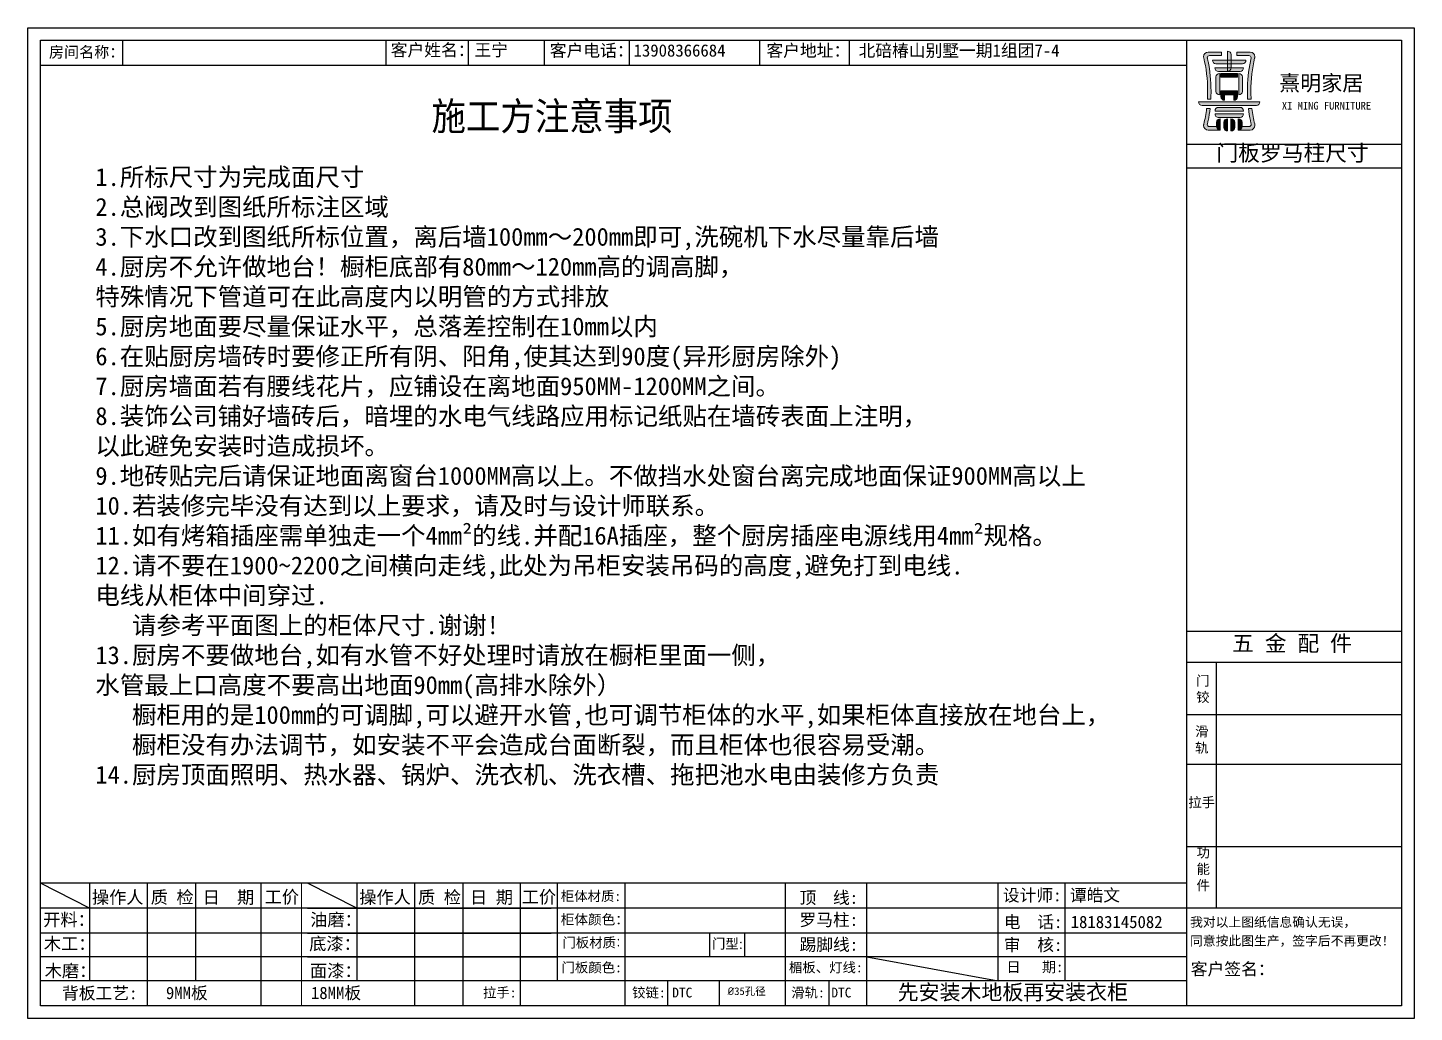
# Model space of a CAD drawing. Header units: millimetres. Extents: x -497855 to 324262, y -590254 to -173602.
# Drawn here: x -497855 to -488601, y -570363 to -563789 of the extents above; entities that cross this region are included whole.
import ezdxf

# ---------------------------------------------------------------- set-up
doc = ezdxf.new("R2010")
doc.units = ezdxf.units.MM
doc.linetypes.add('DASH', pattern=[0.35, 0.25, -0.1])
for name, color, linetype in [('_U+56FE_U+5C42 1', 7, 'Continuous'), ('C', 145, 'Continuous'), ('墙体线', 4, 'Continuous')]:
    doc.layers.add(name, color=color, linetype=linetype)
doc.styles.get("Standard").update_dxf_attribs({"font": 'txt', "bigfont": 'gbcbig.shx'})
doc.styles.add('宋体', font='', dxfattribs={"width": 0.9})
doc.styles.add('楷体', font='')
doc.styles.add('黑体', font='simhei.ttf')
doc.styles.get('宋体').set_extended_font_data('SimSun')
doc.styles.get('楷体').set_extended_font_data('KaiTi_GB2312')

# ---------------------------------------------------------------- blocks, each defined once
blk = doc.blocks.new('block 6')
at = {"layer": '_U+56FE_U+5C42 1'}
h = blk.add_hatch(color=12, dxfattribs=at)
h.dxf.hatch_style = 2
edge = h.paths.add_edge_path()
edge.add_spline(control_points=[(-140.58, 48.54), (-140.58, 48.54), (-140.58, 48.54), (-140.58, 48.54), (-140.58, 48.54), (-140.58, 48.77), (-140.75, 48.96), (-140.96, 48.96), (-140.96, 48.96), (-143.4, 48.96), (-143.4, 48.96), (-143.6, 48.96), (-143.77, 48.77), (-143.77, 48.54), (-143.77, 48.54), (-143.77, 48.54), (-143.77, 48.54), (-143.77, 48.54), (-140.58, 48.54), (-140.58, 48.54), (-140.58, 48.54)], knot_values=[0, 0, 0, 0, 0.0001, 0.0002, 1, 1, 1, 2, 2, 2, 3, 3, 3, 4, 4, 4, 5, 5, 5, 6, 6, 6, 6], degree=3, periodic=0)
h = blk.add_hatch(color=12, dxfattribs=at)
h.dxf.hatch_style = 2
edge = h.paths.add_edge_path()
edge.add_spline(control_points=[(-140.58, 48.25), (-140.58, 48.25), (-140.58, 48.25), (-140.58, 48.25), (-140.58, 48.25), (-140.58, 48.01), (-140.75, 47.83), (-140.96, 47.83), (-140.96, 47.83), (-143.4, 47.83), (-143.4, 47.83), (-143.6, 47.83), (-143.77, 48.01), (-143.77, 48.25), (-143.77, 48.25), (-143.77, 48.25), (-143.77, 48.25), (-143.77, 48.25), (-140.58, 48.25), (-140.58, 48.25), (-140.58, 48.25)], knot_values=[0, 0, 0, 0, 0.0001, 0.0002, 1, 1, 1, 2, 2, 2, 3, 3, 3, 4, 4, 4, 5, 5, 5, 6, 6, 6, 6], degree=3, periodic=0)
at = {"layer": '_U+56FE_U+5C42 1', "lineweight": 0}
for points in [[(-140.58, 48.54), (-140.58, 48.54), (-140.58, 48.54), (-140.58, 48.54), (-140.58, 48.77), (-140.75, 48.96), (-140.96, 48.96), (-140.96, 48.96), (-143.4, 48.96), (-143.4, 48.96), (-143.6, 48.96), (-143.77, 48.77), (-143.77, 48.54), (-143.77, 48.54), (-143.77, 48.54), (-143.77, 48.54), (-143.77, 48.54), (-140.58, 48.54), (-140.58, 48.54)], [(-140.58, 48.25), (-140.58, 48.25), (-140.58, 48.25), (-140.58, 48.25), (-140.58, 48.01), (-140.75, 47.83), (-140.96, 47.83), (-140.96, 47.83), (-143.4, 47.83), (-143.4, 47.83), (-143.6, 47.83), (-143.77, 48.01), (-143.77, 48.25), (-143.77, 48.25), (-143.77, 48.25), (-143.77, 48.25), (-143.77, 48.25), (-140.58, 48.25), (-140.58, 48.25)]]:
    blk.add_open_spline(points, degree=3, knots=[0, 0, 0, 0, 1, 1, 1, 2, 2, 2, 3, 3, 3, 4, 4, 4, 5, 5, 5, 6, 6, 6, 6], dxfattribs=at)
blk = doc.blocks.new('block 7')
at = {"layer": '_U+56FE_U+5C42 1'}
h = blk.add_hatch(color=12, dxfattribs=at)
h.dxf.hatch_style = 2
edge = h.paths.add_edge_path()
edge.add_spline(control_points=[(-143.19, 46.42), (-143.19, 46.42), (-143.19, 46.42), (-143.19, 46.42), (-143.19, 46.42), (-143.42, 46.42), (-143.61, 46.59), (-143.61, 46.8), (-143.61, 46.8), (-143.61, 47.3), (-143.61, 47.3), (-143.61, 47.51), (-143.42, 47.68), (-143.19, 47.68), (-143.19, 47.68), (-143.19, 47.68), (-143.19, 47.68), (-143.19, 47.68), (-143.19, 46.42), (-143.19, 46.42), (-143.19, 46.42)], knot_values=[0, 0, 0, 0, 0.0001, 0.0002, 1, 1, 1, 2, 2, 2, 3, 3, 3, 4, 4, 4, 5, 5, 5, 6, 6, 6, 6], degree=3, periodic=0)
h = blk.add_hatch(color=12, dxfattribs=at)
h.dxf.hatch_style = 2
edge = h.paths.add_edge_path()
edge.add_spline(control_points=[(-142.37, 46.31), (-142.37, 46.31), (-142.37, 46.31), (-142.37, 46.31), (-142.37, 46.31), (-142.61, 46.31), (-142.79, 46.48), (-142.79, 46.69), (-142.79, 46.69), (-142.79, 47.3), (-142.79, 47.3), (-142.79, 47.51), (-142.61, 47.68), (-142.37, 47.68), (-142.37, 47.68), (-142.37, 47.68), (-142.37, 47.68), (-142.37, 47.68), (-142.37, 46.31), (-142.37, 46.31), (-142.37, 46.31)], knot_values=[0, 0, 0, 0, 0.0001, 0.0002, 1, 1, 1, 2, 2, 2, 3, 3, 3, 4, 4, 4, 5, 5, 5, 6, 6, 6, 6], degree=3, periodic=0)
h = blk.add_hatch(color=12, dxfattribs=at)
h.dxf.hatch_style = 2
edge = h.paths.add_edge_path()
edge.add_spline(control_points=[(-141.98, 46.31), (-141.98, 46.31), (-141.98, 46.31), (-141.98, 46.31), (-141.98, 46.31), (-141.75, 46.31), (-141.56, 46.48), (-141.56, 46.69), (-141.56, 46.69), (-141.56, 47.3), (-141.56, 47.3), (-141.56, 47.51), (-141.75, 47.68), (-141.98, 47.68), (-141.98, 47.68), (-141.98, 47.68), (-141.98, 47.68), (-141.98, 47.68), (-141.98, 46.31), (-141.98, 46.31), (-141.98, 46.31)], knot_values=[0, 0, 0, 0, 0.0001, 0.0002, 1, 1, 1, 2, 2, 2, 3, 3, 3, 4, 4, 4, 5, 5, 5, 6, 6, 6, 6], degree=3, periodic=0)
h = blk.add_hatch(color=12, dxfattribs=at)
h.dxf.hatch_style = 2
edge = h.paths.add_edge_path()
edge.add_spline(control_points=[(-141.17, 46.42), (-141.17, 46.42), (-141.17, 46.42), (-141.17, 46.42), (-141.17, 46.42), (-140.93, 46.42), (-140.74, 46.59), (-140.74, 46.8), (-140.74, 46.8), (-140.74, 47.3), (-140.74, 47.3), (-140.74, 47.51), (-140.93, 47.68), (-141.17, 47.68), (-141.17, 47.68), (-141.17, 47.68), (-141.17, 47.68), (-141.17, 47.68), (-141.17, 46.42), (-141.17, 46.42), (-141.17, 46.42)], knot_values=[0, 0, 0, 0, 0.0001, 0.0002, 1, 1, 1, 2, 2, 2, 3, 3, 3, 4, 4, 4, 5, 5, 5, 6, 6, 6, 6], degree=3, periodic=0)
at = {"layer": '_U+56FE_U+5C42 1', "lineweight": 0}
for points in [[(-143.19, 46.42), (-143.19, 46.42), (-143.19, 46.42), (-143.19, 46.42), (-143.42, 46.42), (-143.61, 46.59), (-143.61, 46.8), (-143.61, 46.8), (-143.61, 47.3), (-143.61, 47.3), (-143.61, 47.51), (-143.42, 47.68), (-143.19, 47.68), (-143.19, 47.68), (-143.19, 47.68), (-143.19, 47.68), (-143.19, 47.68), (-143.19, 46.42), (-143.19, 46.42)], [(-142.37, 46.31), (-142.37, 46.31), (-142.37, 46.31), (-142.37, 46.31), (-142.61, 46.31), (-142.79, 46.48), (-142.79, 46.69), (-142.79, 46.69), (-142.79, 47.3), (-142.79, 47.3), (-142.79, 47.51), (-142.61, 47.68), (-142.37, 47.68), (-142.37, 47.68), (-142.37, 47.68), (-142.37, 47.68), (-142.37, 47.68), (-142.37, 46.31), (-142.37, 46.31)], [(-141.98, 46.31), (-141.98, 46.31), (-141.98, 46.31), (-141.98, 46.31), (-141.75, 46.31), (-141.56, 46.48), (-141.56, 46.69), (-141.56, 46.69), (-141.56, 47.3), (-141.56, 47.3), (-141.56, 47.51), (-141.75, 47.68), (-141.98, 47.68), (-141.98, 47.68), (-141.98, 47.68), (-141.98, 47.68), (-141.98, 47.68), (-141.98, 46.31), (-141.98, 46.31)], [(-141.17, 46.42), (-141.17, 46.42), (-141.17, 46.42), (-141.17, 46.42), (-140.93, 46.42), (-140.74, 46.59), (-140.74, 46.8), (-140.74, 46.8), (-140.74, 47.3), (-140.74, 47.3), (-140.74, 47.51), (-140.93, 47.68), (-141.17, 47.68), (-141.17, 47.68), (-141.17, 47.68), (-141.17, 47.68), (-141.17, 47.68), (-141.17, 46.42), (-141.17, 46.42)]]:
    blk.add_open_spline(points, degree=3, knots=[0, 0, 0, 0, 1, 1, 1, 2, 2, 2, 3, 3, 3, 4, 4, 4, 5, 5, 5, 6, 6, 6, 6], dxfattribs=at)
blk = doc.blocks.new('block 8')
at = {"layer": '_U+56FE_U+5C42 1'}
h = blk.add_hatch(color=12, dxfattribs=at)
h.dxf.hatch_style = 2
edge = h.paths.add_edge_path()
edge.add_spline(control_points=[(-143.24, 50.38), (-143.24, 50.38), (-143.24, 50.38), (-143.24, 50.38), (-143.24, 50.38), (-143.47, 50.38), (-143.66, 50.54), (-143.66, 50.75), (-143.66, 50.75), (-143.66, 52.38), (-143.66, 52.38), (-143.66, 52.59), (-143.47, 52.75), (-143.24, 52.75), (-143.24, 52.75), (-143.24, 52.75), (-143.24, 52.75), (-143.24, 52.75), (-143.24, 50.38), (-143.24, 50.38), (-143.24, 50.38)], knot_values=[0, 0, 0, 0, 0.0001, 0.0002, 1, 1, 1, 2, 2, 2, 3, 3, 3, 4, 4, 4, 5, 5, 5, 6, 6, 6, 6], degree=3, periodic=0)
h = blk.add_hatch(color=12, dxfattribs=at)
h.dxf.hatch_style = 2
edge = h.paths.add_edge_path()
edge.add_spline(control_points=[(-141.12, 52.75), (-141.12, 52.75), (-141.12, 52.75), (-141.12, 52.75), (-141.12, 52.75), (-140.89, 52.75), (-140.7, 52.59), (-140.7, 52.38), (-140.7, 52.38), (-140.7, 50.75), (-140.7, 50.75), (-140.7, 50.54), (-140.89, 50.38), (-141.12, 50.38), (-141.12, 50.38), (-141.12, 50.38), (-141.12, 50.38), (-141.12, 50.38), (-141.12, 52.75), (-141.12, 52.75), (-141.12, 52.75)], knot_values=[0, 0, 0, 0, 0.0001, 0.0002, 1, 1, 1, 2, 2, 2, 3, 3, 3, 4, 4, 4, 5, 5, 5, 6, 6, 6, 6], degree=3, periodic=0)
at = {"layer": '_U+56FE_U+5C42 1', "lineweight": 0}
for points in [[(-143.24, 50.38), (-143.24, 50.38), (-143.24, 50.38), (-143.24, 50.38), (-143.47, 50.38), (-143.66, 50.54), (-143.66, 50.75), (-143.66, 50.75), (-143.66, 52.38), (-143.66, 52.38), (-143.66, 52.59), (-143.47, 52.75), (-143.24, 52.75), (-143.24, 52.75), (-143.24, 52.75), (-143.24, 52.75), (-143.24, 52.75), (-143.24, 50.38), (-143.24, 50.38)], [(-141.12, 52.75), (-141.12, 52.75), (-141.12, 52.75), (-141.12, 52.75), (-140.89, 52.75), (-140.7, 52.59), (-140.7, 52.38), (-140.7, 52.38), (-140.7, 50.75), (-140.7, 50.75), (-140.7, 50.54), (-140.89, 50.38), (-141.12, 50.38), (-141.12, 50.38), (-141.12, 50.38), (-141.12, 50.38), (-141.12, 50.38), (-141.12, 52.75), (-141.12, 52.75)]]:
    blk.add_open_spline(points, degree=3, knots=[0, 0, 0, 0, 1, 1, 1, 2, 2, 2, 3, 3, 3, 4, 4, 4, 5, 5, 5, 6, 6, 6, 6], dxfattribs=at)
blk = doc.blocks.new('block 9')
at = {"layer": '_U+56FE_U+5C42 1'}
h = blk.add_hatch(color=12, dxfattribs=at)
h.dxf.hatch_style = 2
h.paths.add_polyline_path([(-141.25, 52.75), (-143.11, 52.75), (-143.11, 52.33), (-141.25, 52.33)])
h = blk.add_hatch(color=12, dxfattribs=at)
h.dxf.hatch_style = 2
h.paths.add_polyline_path([(-141.25, 50.8), (-143.11, 50.8), (-143.11, 50.38), (-141.25, 50.38)])
h = blk.add_hatch(color=12, dxfattribs=at)
h.dxf.hatch_style = 2
edge = h.paths.add_edge_path()
edge.add_spline(control_points=[(-142.69, 49.75), (-142.69, 49.75), (-142.69, 49.75), (-142.69, 49.75), (-142.69, 49.75), (-142.92, 49.75), (-143.11, 49.92), (-143.11, 50.13), (-143.11, 50.13), (-143.11, 50.4), (-143.11, 50.4), (-143.11, 50.61), (-142.92, 50.77), (-142.69, 50.77), (-142.69, 50.77), (-142.69, 50.77), (-142.69, 50.77), (-142.69, 50.77), (-142.69, 49.75), (-142.69, 49.75), (-142.69, 49.75)], knot_values=[0, 0, 0, 0, 0.0001, 0.0002, 1, 1, 1, 2, 2, 2, 3, 3, 3, 4, 4, 4, 5, 5, 5, 6, 6, 6, 6], degree=3, periodic=0)
h = blk.add_hatch(color=12, dxfattribs=at)
h.dxf.hatch_style = 2
edge = h.paths.add_edge_path()
edge.add_spline(control_points=[(-141.67, 49.75), (-141.67, 49.75), (-141.67, 49.75), (-141.67, 49.75), (-141.67, 49.75), (-141.43, 49.75), (-141.25, 49.92), (-141.25, 50.13), (-141.25, 50.13), (-141.25, 50.4), (-141.25, 50.4), (-141.25, 50.61), (-141.43, 50.77), (-141.67, 50.77), (-141.67, 50.77), (-141.67, 50.77), (-141.67, 50.77), (-141.67, 50.77), (-141.67, 49.75), (-141.67, 49.75), (-141.67, 49.75)], knot_values=[0, 0, 0, 0, 0.0001, 0.0002, 1, 1, 1, 2, 2, 2, 3, 3, 3, 4, 4, 4, 5, 5, 5, 6, 6, 6, 6], degree=3, periodic=0)
at = {"layer": '_U+56FE_U+5C42 1', "lineweight": 0}
for points in [[(-141.25, 52.75), (-143.11, 52.75), (-143.11, 52.33), (-141.25, 52.33), (-141.25, 52.75)], [(-141.25, 50.8), (-143.11, 50.8), (-143.11, 50.38), (-141.25, 50.38), (-141.25, 50.8)]]:
    blk.add_lwpolyline(points, dxfattribs=at)
for points in [[(-142.69, 49.75), (-142.69, 49.75), (-142.69, 49.75), (-142.69, 49.75), (-142.92, 49.75), (-143.11, 49.92), (-143.11, 50.13), (-143.11, 50.13), (-143.11, 50.4), (-143.11, 50.4), (-143.11, 50.61), (-142.92, 50.77), (-142.69, 50.77), (-142.69, 50.77), (-142.69, 50.77), (-142.69, 50.77), (-142.69, 50.77), (-142.69, 49.75), (-142.69, 49.75)], [(-141.67, 49.75), (-141.67, 49.75), (-141.67, 49.75), (-141.67, 49.75), (-141.43, 49.75), (-141.25, 49.92), (-141.25, 50.13), (-141.25, 50.13), (-141.25, 50.4), (-141.25, 50.4), (-141.25, 50.61), (-141.43, 50.77), (-141.67, 50.77), (-141.67, 50.77), (-141.67, 50.77), (-141.67, 50.77), (-141.67, 50.77), (-141.67, 49.75), (-141.67, 49.75)]]:
    blk.add_open_spline(points, degree=3, knots=[0, 0, 0, 0, 1, 1, 1, 2, 2, 2, 3, 3, 3, 4, 4, 4, 5, 5, 5, 6, 6, 6, 6], dxfattribs=at)

msp = doc.modelspace()

# ---------------------------------------------------------------- hatches: boundary and pattern name
at = {"layer": '_U+56FE_U+5C42 1'}
h = msp.add_hatch(color=12, dxfattribs=at)
h.dxf.hatch_style = 2
edge = h.paths.add_edge_path()
edge.add_spline(control_points=[(-490006.83, -563989.39), (-490006.83, -563989.39), (-490006.74, -563989.8), (-490006.62, -563990.22), (-490006.49, -563990.62), (-489989.68, -564057.03), (-489980.81, -564132.94), (-489980.81, -564212.06), (-489980.81, -564230.04), (-489981.32, -564247.84), (-489982.18, -564265.41), (-489982.18, -564265.41), (-489959.27, -564265.41), (-489959.27, -564265.41), (-489958.39, -564247.8), (-489957.9, -564230.04), (-489957.9, -564212.06), (-489957.9, -564142.56), (-489964.69, -564075.41), (-489977.52, -564014.58), (-489979.04, -564007.39), (-489980.63, -564000.23), (-489982.28, -563993.18), (-489982.28, -563993.18), (-489982.22, -563993.18), (-489982.22, -563993.18), (-489982.47, -563992.08), (-489982.65, -563990.94), (-489982.65, -563989.71), (-489982.65, -563981.49), (-489975.97, -563974.81), (-489967.73, -563974.81), (-489967.73, -563974.81), (-489887.29, -563974.81), (-489887.29, -563974.81), (-489887.29, -563974.81), (-489887.29, -563951.87), (-489887.29, -563951.87), (-489887.29, -563951.87), (-489976.04, -563951.87), (-489976.04, -563951.87), (-489993.39, -563951.87), (-490007.45, -563965.95), (-490007.45, -563983.32), (-490007.45, -563985.4), (-490007.21, -563987.4), (-490006.83, -563989.39)], knot_values=[0, 0, 0, 0, 0.0001, 1, 1, 1, 2, 2, 2, 3, 3, 3, 4, 4, 4, 5, 5, 5, 6, 6, 6, 7, 7, 7, 8, 8, 8, 9, 9, 9, 10, 10, 10, 11, 11, 11, 12, 12, 12, 13, 13, 13, 14, 14, 14, 15, 15, 15, 15], degree=3, periodic=0)
h = msp.add_hatch(color=12, dxfattribs=at)
h.dxf.hatch_style = 2
edge = h.paths.add_edge_path()
edge.add_spline(control_points=[(-489947.89, -564005.04), (-489947.89, -564005.04), (-489947.89, -564005.04), (-489724.78, -564005.04), (-489724.78, -564005.04), (-489724.78, -564005.04), (-489724.78, -564005.04), (-489724.78, -564005.04), (-489724.78, -564018.9), (-489734.88, -564030.1), (-489747.33, -564030.1), (-489747.33, -564030.1), (-489925.31, -564030.1), (-489925.31, -564030.1), (-489937.78, -564030.1), (-489947.89, -564018.9), (-489947.89, -564005.04), (-489947.89, -564005.04), (-489947.89, -564005.04), (-489947.89, -564005.04)], knot_values=[0, 0, 0, 0, 0.0001, 1, 1, 1, 2, 2, 2, 3, 3, 3, 4, 4, 4, 5, 5, 5, 6, 6, 6, 6], degree=3, periodic=0)
h = msp.add_hatch(color=12, dxfattribs=at)
h.dxf.hatch_style = 2
edge = h.paths.add_edge_path()
edge.add_spline(control_points=[(-489848.87, -564079.49), (-489848.87, -564079.49), (-489848.87, -564079.49), (-489848.87, -563945.1), (-489848.87, -563945.1), (-489848.87, -563945.1), (-489848.87, -563945.1), (-489848.87, -563945.1), (-489835.01, -563945.1), (-489823.79, -563955.2), (-489823.79, -563967.65), (-489823.79, -563967.65), (-489823.79, -564056.92), (-489823.79, -564056.92), (-489823.79, -564069.37), (-489835.01, -564079.49), (-489848.87, -564079.49), (-489848.87, -564079.49), (-489848.87, -564079.49), (-489848.87, -564079.49)], knot_values=[0, 0, 0, 0, 0.0001, 1, 1, 1, 2, 2, 2, 3, 3, 3, 4, 4, 4, 5, 5, 5, 6, 6, 6, 6], degree=3, periodic=0)
h = msp.add_hatch(color=12, dxfattribs=at)
h.dxf.hatch_style = 2
edge = h.paths.add_edge_path()
edge.add_spline(control_points=[(-489705.48, -563974.86), (-489705.48, -563974.86), (-489705.3, -563974.86), (-489705.14, -563974.81), (-489704.94, -563974.81), (-489696.7, -563974.81), (-489690.01, -563981.49), (-489690.01, -563989.71), (-489690.01, -563990.8), (-489690.08, -563991.79), (-489690.32, -563992.8), (-489690.32, -563992.8), (-489690.26, -563992.8), (-489690.26, -563992.8), (-489692, -564000.02), (-489693.59, -564007.24), (-489695.14, -564014.58), (-489707.96, -564075.41), (-489714.77, -564142.56), (-489714.77, -564212.06), (-489714.77, -564230.04), (-489714.28, -564247.8), (-489713.4, -564265.41), (-489713.4, -564265.41), (-489690.48, -564265.41), (-489690.48, -564265.41), (-489691.39, -564247.84), (-489691.84, -564230.04), (-489691.84, -564212.06), (-489691.84, -564133.67), (-489683.16, -564058.37), (-489666.65, -563992.35), (-489666.36, -563991.2), (-489666.03, -563990.11), (-489665.72, -563988.97), (-489665.38, -563987.11), (-489665.15, -563985.23), (-489665.15, -563983.32), (-489665.15, -563965.95), (-489679.22, -563951.87), (-489696.57, -563951.87), (-489696.57, -563951.87), (-489785.37, -563951.87), (-489785.37, -563951.87), (-489785.37, -563951.87), (-489785.37, -563974.81), (-489785.37, -563974.81), (-489785.37, -563974.81), (-489705.48, -563974.81), (-489705.48, -563974.81), (-489705.48, -563974.81), (-489705.48, -563974.86), (-489705.48, -563974.86)], knot_values=[0, 0, 0, 0, 0.0001, 1, 1, 1, 2, 2, 2, 3, 3, 3, 4, 4, 4, 5, 5, 5, 6, 6, 6, 7, 7, 7, 8, 8, 8, 9, 9, 9, 10, 10, 10, 11, 11, 11, 12, 12, 12, 13, 13, 13, 14, 14, 14, 15, 15, 15, 16, 16, 16, 17, 17, 17, 17], degree=3, periodic=0)
h = msp.add_hatch(color=12, dxfattribs=at)
h.dxf.hatch_style = 2
edge = h.paths.add_edge_path()
edge.add_spline(control_points=[(-489931.51, -564056.83), (-489931.51, -564056.83), (-489931.51, -564056.83), (-489741.15, -564056.83), (-489741.15, -564056.83), (-489741.15, -564056.83), (-489741.15, -564056.83), (-489741.15, -564056.83), (-489741.15, -564070.67), (-489751.27, -564081.91), (-489763.69, -564081.91), (-489763.69, -564081.91), (-489908.98, -564081.91), (-489908.98, -564081.91), (-489921.43, -564081.91), (-489931.51, -564070.67), (-489931.51, -564056.83), (-489931.51, -564056.83), (-489931.51, -564056.83), (-489931.51, -564056.83)], knot_values=[0, 0, 0, 0, 0.0001, 1, 1, 1, 2, 2, 2, 3, 3, 3, 4, 4, 4, 5, 5, 5, 6, 6, 6, 6], degree=3, periodic=0)
h = msp.add_hatch(color=12, dxfattribs=at)
h.dxf.hatch_style = 2
edge = h.paths.add_edge_path()
edge.add_spline(control_points=[(-490040.48, -564283.98), (-490040.48, -564283.98), (-490040.48, -564283.98), (-489632.18, -564283.98), (-489632.18, -564283.98), (-489632.18, -564283.98), (-489632.18, -564283.98), (-489632.18, -564283.98), (-489632.18, -564297.81), (-489642.25, -564309.1), (-489654.7, -564309.1), (-489654.7, -564309.1), (-490017.95, -564309.1), (-490017.95, -564309.1), (-490030.4, -564309.1), (-490040.48, -564297.81), (-490040.48, -564283.98), (-490040.48, -564283.98), (-490040.48, -564283.98), (-490040.48, -564283.98)], knot_values=[0, 0, 0, 0, 0.0001, 1, 1, 1, 2, 2, 2, 3, 3, 3, 4, 4, 4, 5, 5, 5, 6, 6, 6, 6], degree=3, periodic=0)
h = msp.add_hatch(color=12, dxfattribs=at)
h.dxf.hatch_style = 2
edge = h.paths.add_edge_path()
edge.add_spline(control_points=[(-489969.08, -564449.28), (-489969.08, -564449.28), (-489976.69, -564448.61), (-489982.65, -564442.28), (-489982.65, -564434.48), (-489982.65, -564433.57), (-489982.55, -564432.73), (-489982.4, -564431.88), (-489982.4, -564431.88), (-489982.53, -564431.88), (-489982.53, -564431.88), (-489980.79, -564424.5), (-489979.09, -564417.06), (-489977.54, -564409.52), (-489971.99, -564383.28), (-489967.51, -564355.98), (-489964.35, -564327.66), (-489964.35, -564327.66), (-489987.35, -564327.66), (-489987.35, -564327.66), (-489991.65, -564364.58), (-489998.02, -564399.95), (-490006.36, -564432.98), (-490006.51, -564433.65), (-490006.69, -564434.3), (-490006.85, -564434.98), (-490007.21, -564436.88), (-490007.45, -564438.8), (-490007.45, -564440.8), (-490007.45, -564458.15), (-489993.39, -564472.19), (-489976.04, -564472.19), (-489976.04, -564472.19), (-489896.6, -564472.19), (-489896.6, -564472.19), (-489896.6, -564472.19), (-489896.6, -564449.28), (-489896.6, -564449.28), (-489896.6, -564449.28), (-489969.08, -564449.28), (-489969.08, -564449.28)], knot_values=[0, 0, 0, 0, 0.0001, 1, 1, 1, 2, 2, 2, 3, 3, 3, 4, 4, 4, 5, 5, 5, 6, 6, 6, 7, 7, 7, 8, 8, 8, 9, 9, 9, 10, 10, 10, 11, 11, 11, 12, 12, 12, 13, 13, 13, 13], degree=3, periodic=0)
h = msp.add_hatch(color=12, dxfattribs=at)
h.dxf.hatch_style = 2
edge = h.paths.add_edge_path()
edge.add_spline(control_points=[(-489665.69, -564435.45), (-489665.69, -564435.45), (-489666.03, -564434.23), (-489666.3, -564433), (-489666.63, -564431.75), (-489674.8, -564399.11), (-489681.09, -564364.18), (-489685.31, -564327.66), (-489685.31, -564327.66), (-489708.34, -564327.66), (-489708.34, -564327.66), (-489705.14, -564355.94), (-489700.64, -564383.28), (-489695.14, -564409.52), (-489693.59, -564416.84), (-489692, -564424.05), (-489690.3, -564431.19), (-489690.3, -564431.19), (-489690.39, -564431.19), (-489690.39, -564431.19), (-489690.14, -564432.27), (-489689.98, -564433.36), (-489689.98, -564434.48), (-489689.98, -564442.28), (-489695.94, -564448.61), (-489703.57, -564449.28), (-489703.57, -564449.28), (-489776.07, -564449.28), (-489776.07, -564449.28), (-489776.07, -564449.28), (-489776.07, -564472.19), (-489776.07, -564472.19), (-489776.07, -564472.19), (-489696.57, -564472.19), (-489696.57, -564472.19), (-489679.22, -564472.19), (-489665.15, -564458.15), (-489665.15, -564440.8), (-489665.15, -564438.96), (-489665.38, -564437.17), (-489665.69, -564435.45)], knot_values=[0, 0, 0, 0, 0.0001, 1, 1, 1, 2, 2, 2, 3, 3, 3, 4, 4, 4, 5, 5, 5, 6, 6, 6, 7, 7, 7, 8, 8, 8, 9, 9, 9, 10, 10, 10, 11, 11, 11, 12, 12, 12, 13, 13, 13, 13], degree=3, periodic=0)

# ---------------------------------------------------------------- linework, layer by layer
at = {"color": 7}
for p, q in [((-497855.33, -563788.94), (-488601.43, -563788.94)), ((-497220.81, -564039.64), (-497220.81, -563873.07)), ((-495462.1, -564039.64), (-495462.1, -563873.07)), ((-494913.91, -564039.64), (-494913.91, -563873.07)), ((-494406.29, -564039.64), (-494406.29, -563873.07)), ((-493838.66, -564039.64), (-493838.66, -563873.07)), ((-492968.36, -564039.64), (-492968.36, -563873.07)), ((-492370.67, -564039.64), (-492370.67, -563873.07)), ((-490122.25, -563873.07), (-490122.25, -570321.1)), ((-497771.2, -564039.64), (-490122.25, -564039.64)), ((-490122.25, -564565.57), (-488685.56, -564565.57)), ((-490122.25, -564725.2), (-488685.56, -564725.2)), ((-490122.25, -567818.95), (-488685.56, -567818.95)), ((-490122.25, -568024.63), (-488685.56, -568024.63)), ((-489922.71, -568024.63), (-489922.71, -569668.68)), ((-490122.25, -568374.93), (-488685.56, -568374.93)), ((-490122.25, -568705.46), (-488685.56, -568705.46)), ((-490119.21, -569255.16), (-488682.52, -569255.16)), ((-490122.25, -569500.98), (-497771.2, -569500.98)), ((-494321.74, -569500.98), (-494321.74, -570153.4)), ((-493867.06, -570321.1), (-493867.06, -569500.98)), ((-492798.57, -570321.1), (-492798.57, -569500.98)), ((-492255.78, -570321.1), (-492255.78, -569500.98)), ((-490932.46, -570153.4), (-490932.46, -569500.98)), ((-488685.56, -569667.56), (-497771.2, -569667.56)), ((-494362.83, -569667.56), (-495987.13, -569667.56)), ((-490122.25, -569834.13), (-497771.2, -569834.13)), ((-493305, -569834.13), (-493305, -569993.76)), ((-493072.55, -569834.13), (-493072.55, -569993.76)), ((-490122.25, -569993.76), (-497771.2, -569993.76)), ((-490122.25, -570153.4), (-497771.2, -570153.4))]:
    msp.add_line(p, q, dxfattribs=at)
at = {"lineweight": 13}
msp.add_line((-496028.21, -570321.1), (-496028.21, -569500.98), dxfattribs=at)
for p, q in [((-491379.26, -570153.4), (-491379.26, -569500.98)), ((-492255.78, -569993.76), (-491379.26, -570153.4)), ((-493584.72, -570153.4), (-493584.72, -570321.1)), ((-493240.96, -570153.4), (-493240.96, -570321.1)), ((-492509.61, -570153.4), (-492509.61, -570321.1))]:
    msp.add_line(p, q)
at = {"color": 7}
for points in [[(-488601.43, -570405.23), (-497855.33, -570405.23), (-497855.33, -563788.94), (-488601.43, -563788.94)], [(-497855.33, -563788.94), (-488601.43, -563788.94), (-488601.43, -570405.23), (-497855.33, -570405.23)], [(-497771.2, -563873.07), (-488685.56, -563873.07), (-488685.56, -570321.1), (-497771.2, -570321.1)]]:
    msp.add_lwpolyline(points, close=True, dxfattribs=at)
at = {"layer": '_U+56FE_U+5C42 1', "lineweight": 0}
for points, knots in [([(-489976.04, -563951.87), (-489993.39, -563951.87), (-490007.45, -563965.95), (-490007.45, -563983.32), (-490007.45, -563985.4), (-490007.21, -563987.4), (-490006.83, -563989.39), (-490006.74, -563989.8), (-490006.62, -563990.22), (-490006.49, -563990.62), (-489989.68, -564057.03), (-489980.81, -564132.94), (-489980.81, -564212.06), (-489980.81, -564230.04), (-489981.32, -564247.84), (-489982.18, -564265.41), (-489982.18, -564265.41), (-489959.27, -564265.41), (-489959.27, -564265.41), (-489958.39, -564247.8), (-489957.9, -564230.04), (-489957.9, -564212.06), (-489957.9, -564142.56), (-489964.69, -564075.41), (-489977.52, -564014.58), (-489979.04, -564007.39), (-489980.63, -564000.23), (-489982.28, -563993.18), (-489982.28, -563993.18), (-489982.22, -563993.18), (-489982.22, -563993.18), (-489982.47, -563992.08), (-489982.65, -563990.94), (-489982.65, -563989.71), (-489982.65, -563981.49), (-489975.97, -563974.81), (-489967.73, -563974.81), (-489967.73, -563974.81), (-489887.29, -563974.81), (-489887.29, -563974.81), (-489887.29, -563974.81), (-489887.29, -563951.87), (-489887.29, -563951.87), (-489887.29, -563951.87), (-489976.04, -563951.87), (-489976.04, -563951.87)], [0, 0, 0, 0, 1, 1, 1, 2, 2, 2, 3, 3, 3, 4, 4, 4, 5, 5, 5, 6, 6, 6, 7, 7, 7, 8, 8, 8, 9, 9, 9, 10, 10, 10, 11, 11, 11, 12, 12, 12, 13, 13, 13, 14, 14, 14, 15, 15, 15, 15]), ([(-489724.78, -564005.04), (-489724.78, -564005.04), (-489724.78, -564005.04), (-489724.78, -564005.04), (-489724.78, -564018.9), (-489734.88, -564030.1), (-489747.33, -564030.1), (-489747.33, -564030.1), (-489925.31, -564030.1), (-489925.31, -564030.1), (-489937.78, -564030.1), (-489947.89, -564018.9), (-489947.89, -564005.04), (-489947.89, -564005.04), (-489947.89, -564005.04), (-489947.89, -564005.04), (-489947.89, -564005.04), (-489724.78, -564005.04), (-489724.78, -564005.04)], [0, 0, 0, 0, 1, 1, 1, 2, 2, 2, 3, 3, 3, 4, 4, 4, 5, 5, 5, 6, 6, 6, 6]), ([(-489848.87, -563945.1), (-489848.87, -563945.1), (-489848.87, -563945.1), (-489848.87, -563945.1), (-489835.01, -563945.1), (-489823.79, -563955.2), (-489823.79, -563967.65), (-489823.79, -563967.65), (-489823.79, -564056.92), (-489823.79, -564056.92), (-489823.79, -564069.37), (-489835.01, -564079.49), (-489848.87, -564079.49), (-489848.87, -564079.49), (-489848.87, -564079.49), (-489848.87, -564079.49), (-489848.87, -564079.49), (-489848.87, -563945.1), (-489848.87, -563945.1)], [0, 0, 0, 0, 1, 1, 1, 2, 2, 2, 3, 3, 3, 4, 4, 4, 5, 5, 5, 6, 6, 6, 6]), ([(-489696.57, -563951.87), (-489696.57, -563951.87), (-489696.57, -563951.87), (-489785.37, -563951.87), (-489785.37, -563951.87), (-489785.37, -563951.87), (-489785.37, -563974.81), (-489785.37, -563974.81), (-489785.37, -563974.81), (-489705.48, -563974.81), (-489705.48, -563974.81), (-489705.48, -563974.81), (-489705.48, -563974.86), (-489705.48, -563974.86), (-489705.3, -563974.86), (-489705.14, -563974.81), (-489704.94, -563974.81), (-489696.7, -563974.81), (-489690.01, -563981.49), (-489690.01, -563989.71), (-489690.01, -563990.8), (-489690.08, -563991.79), (-489690.32, -563992.8), (-489690.32, -563992.8), (-489690.26, -563992.8), (-489690.26, -563992.8), (-489692, -564000.02), (-489693.59, -564007.24), (-489695.14, -564014.58), (-489707.96, -564075.41), (-489714.77, -564142.56), (-489714.77, -564212.06), (-489714.77, -564230.04), (-489714.28, -564247.8), (-489713.4, -564265.41), (-489713.4, -564265.41), (-489690.48, -564265.41), (-489690.48, -564265.41), (-489691.39, -564247.84), (-489691.84, -564230.04), (-489691.84, -564212.06), (-489691.84, -564133.67), (-489683.16, -564058.37), (-489666.65, -563992.35), (-489666.36, -563991.2), (-489666.03, -563990.11), (-489665.72, -563988.97), (-489665.38, -563987.11), (-489665.15, -563985.23), (-489665.15, -563983.32), (-489665.15, -563965.95), (-489679.22, -563951.87), (-489696.57, -563951.87)], [0, 0, 0, 0, 0, 1, 1, 1, 2, 2, 2, 3, 3, 3, 4, 4, 4, 5, 5, 5, 6, 6, 6, 7, 7, 7, 8, 8, 8, 9, 9, 9, 10, 10, 10, 11, 11, 11, 12, 12, 12, 13, 13, 13, 14, 14, 14, 15, 15, 15, 16, 16, 16, 17, 17, 17, 17]), ([(-489741.15, -564056.83), (-489741.15, -564056.83), (-489741.15, -564056.83), (-489741.15, -564056.83), (-489741.15, -564070.67), (-489751.27, -564081.91), (-489763.69, -564081.91), (-489763.69, -564081.91), (-489908.98, -564081.91), (-489908.98, -564081.91), (-489921.43, -564081.91), (-489931.51, -564070.67), (-489931.51, -564056.83), (-489931.51, -564056.83), (-489931.51, -564056.83), (-489931.51, -564056.83), (-489931.51, -564056.83), (-489741.15, -564056.83), (-489741.15, -564056.83)], [0, 0, 0, 0, 1, 1, 1, 2, 2, 2, 3, 3, 3, 4, 4, 4, 5, 5, 5, 6, 6, 6, 6]), ([(-489632.18, -564283.98), (-489632.18, -564283.98), (-489632.18, -564283.98), (-489632.18, -564283.98), (-489632.18, -564297.81), (-489642.25, -564309.1), (-489654.7, -564309.1), (-489654.7, -564309.1), (-490017.95, -564309.1), (-490017.95, -564309.1), (-490030.4, -564309.1), (-490040.48, -564297.81), (-490040.48, -564283.98), (-490040.48, -564283.98), (-490040.48, -564283.98), (-490040.48, -564283.98), (-490040.48, -564283.98), (-489632.18, -564283.98), (-489632.18, -564283.98)], [0, 0, 0, 0, 1, 1, 1, 2, 2, 2, 3, 3, 3, 4, 4, 4, 5, 5, 5, 6, 6, 6, 6]), ([(-489969.08, -564449.28), (-489976.69, -564448.61), (-489982.65, -564442.28), (-489982.65, -564434.48), (-489982.65, -564433.57), (-489982.55, -564432.73), (-489982.4, -564431.88), (-489982.4, -564431.88), (-489982.53, -564431.88), (-489982.53, -564431.88), (-489980.79, -564424.5), (-489979.09, -564417.06), (-489977.54, -564409.52), (-489971.99, -564383.28), (-489967.51, -564355.98), (-489964.35, -564327.66), (-489964.35, -564327.66), (-489987.35, -564327.66), (-489987.35, -564327.66), (-489991.65, -564364.58), (-489998.02, -564399.95), (-490006.36, -564432.98), (-490006.51, -564433.65), (-490006.69, -564434.3), (-490006.85, -564434.98), (-490007.21, -564436.88), (-490007.45, -564438.8), (-490007.45, -564440.8), (-490007.45, -564458.15), (-489993.39, -564472.19), (-489976.04, -564472.19), (-489976.04, -564472.19), (-489896.6, -564472.19), (-489896.6, -564472.19), (-489896.6, -564472.19), (-489896.6, -564449.28), (-489896.6, -564449.28), (-489896.6, -564449.28), (-489969.08, -564449.28), (-489969.08, -564449.28)], [0, 0, 0, 0, 1, 1, 1, 2, 2, 2, 3, 3, 3, 4, 4, 4, 5, 5, 5, 6, 6, 6, 7, 7, 7, 8, 8, 8, 9, 9, 9, 10, 10, 10, 11, 11, 11, 12, 12, 12, 13, 13, 13, 13]), ([(-489665.69, -564435.45), (-489666.03, -564434.23), (-489666.3, -564433), (-489666.63, -564431.75), (-489674.8, -564399.11), (-489681.09, -564364.18), (-489685.31, -564327.66), (-489685.31, -564327.66), (-489708.34, -564327.66), (-489708.34, -564327.66), (-489705.14, -564355.94), (-489700.64, -564383.28), (-489695.14, -564409.52), (-489693.59, -564416.84), (-489692, -564424.05), (-489690.3, -564431.19), (-489690.3, -564431.19), (-489690.39, -564431.19), (-489690.39, -564431.19), (-489690.14, -564432.27), (-489689.98, -564433.36), (-489689.98, -564434.48), (-489689.98, -564442.28), (-489695.94, -564448.61), (-489703.57, -564449.28), (-489703.57, -564449.28), (-489776.07, -564449.28), (-489776.07, -564449.28), (-489776.07, -564449.28), (-489776.07, -564472.19), (-489776.07, -564472.19), (-489776.07, -564472.19), (-489696.57, -564472.19), (-489696.57, -564472.19), (-489679.22, -564472.19), (-489665.15, -564458.15), (-489665.15, -564440.8), (-489665.15, -564438.96), (-489665.38, -564437.17), (-489665.69, -564435.45)], [0, 0, 0, 0, 1, 1, 1, 2, 2, 2, 3, 3, 3, 4, 4, 4, 5, 5, 5, 6, 6, 6, 7, 7, 7, 8, 8, 8, 9, 9, 9, 10, 10, 10, 11, 11, 11, 12, 12, 12, 13, 13, 13, 13])]:
    msp.add_open_spline(points, degree=3, knots=knots, dxfattribs=at)
at = {"layer": 'C', "color": 7, "linetype": 'ByBlock'}
for points in [[(-497443.39, -569667.56), (-497771.2, -569500.98)], [(-497443.39, -569500.98), (-497443.39, -570153.4)], [(-497058.24, -569500.98), (-497058.24, -570321.1)], [(-496735.28, -569500.98), (-496735.28, -570153.4)], [(-496299.69, -569500.98), (-496299.69, -570321.1)], [(-495659.32, -569667.56), (-495987.13, -569500.98)], [(-495659.32, -569500.98), (-495659.32, -570153.4)], [(-495274.16, -569500.98), (-495274.16, -570321.1)], [(-494951.21, -569500.98), (-494951.21, -570321.1)], [(-494569.39, -569500.98), (-494569.39, -570321.1)], [(-495987.13, -569667.56), (-494362.83, -569667.56)], [(-495987.13, -569667.56), (-494362.83, -569667.56)], [(-495987.13, -569834.13), (-494362.83, -569834.13)], [(-495987.13, -569993.76), (-494321.74, -569993.76)]]:
    msp.add_lwpolyline(points, dxfattribs=at)

# ---------------------------------------------------------------- block references
at = {"layer": '_U+56FE_U+5C42 1', "xscale": 59.60413078527199, "yscale": 59.60413078538841, "zscale": 59.604130785316}
for name in ['block 8', 'block 9', 'block 6', 'block 7']:
    msp.add_blockref(name, (-481362, -567238.84), dxfattribs=at)

# ---------------------------------------------------------------- texts
at = {"color": 7, "attachment_point": 1}
for s, insert, char_height in [('{\\fKaiTi|b0|i0|c134|p49;房间名称\\fSimHei|b0|i0|c134|p2;：}', (-497713.61, -563914.62), 73.7662), ('{\\fKaiTi|b0|i0|c134|p49;客户姓名\\fSimHei|b0|i0|c134|p2;：\\fKaiTi|b0|i0|c134|p49;王宁}', (-495432.77, -563896.79), 81.9625), ('{\\fKaiTi|b0|i0|c134|p49;客户电话\\fSimHei|b0|i0|c134|p2;：13908366684}', (-494370.81, -563899.82), 81.9625), ('{\\fKaiTi|b0|i0|c134|p49;客户地址： 北碚椿山别墅一期1组团7-4}', (-492924.99, -563900.35), 81.9625), ('{\\fKaiTi|b0|i0|c134|p49;门板罗马柱尺寸}', (-489922.33, -564572), 106.5512), ('{\\fKaiTi|b0|i0|c134|p49;五 金 配 件}', (-489816.67, -567846.15), 106.5512), ('{\\fKaiTi|b0|i0|c134|p49;拉手}', (-490109.47, -568928.31), 65.57), ('{\\fSimHei|b0|i0|c134|p49;设计师: 谭皓文 }', (-491347.22, -569540.22), 81.9625), ('{\\fSimHei|b0|i0|c134|p49;电  话: 18183145082}', (-491341.1, -569718.97), 81.9625), ('{\\fSimHei|b0|i0|c134|p49;审  核:}', (-491341.1, -569871.59), 81.9625)]:
    msp.add_mtext(s, dxfattribs=dict(at, insert=insert, char_height=char_height))
at = {"color": 84, "insert": (-497403.87, -564725.83), "char_height": 119.7, "width": 8529.5144, "attachment_point": 1}
msp.add_mtext('{\\fSimSun|b1|i0|c134|p2;1.所标尺寸为完成面尺寸\\P2.总阀改到图纸所标注区域\\P3.下水口改到图纸所标位置，离后墙100mm～200mm即可,洗碗机下水尽量靠后墙\\P4.厨房不允许做地台！橱柜底部有80mm～120mm高的调高脚，\\P特殊情况下管道可在此高度内以明管的方式排放\\P\\pt1270;5.厨房地面要尽量保证水平，总落差控制在10mm以内\\P6.在贴厨房墙砖时要修正所有阴、阳角,使其达到90度(异形厨房除外)\\P7.厨房墙面若有腰线花片，应铺设在离地面950MM-1200MM之间。\\P8.装饰公司铺好墙砖后，暗埋的水电气线路应用标记纸贴在墙砖表面上注明，\\P以此避免安装时造成损坏。\\P9.地砖贴完后请保证地面离窗台1000\\fSimSun|b1|i0|c0|p2;MM\\fSimSun|b1|i0|c134|p2;高以上。不做挡水处窗台离完成地面保证900MM高以上\\P10.若装修完毕没有达到以上要求，请及时与设计师联系。\\P\\pt89.74;11.如有烤箱插座需单独走一个4mm²的线.并配16A插座，整个厨房插座电源线用4mm²规格。\\P12.请不要在1900~2200之间横向走线,此处为吊柜安装吊码的高度,避免打到电线.\\P电线从柜体中间穿过.\\P   请参考平面图上的柜体尺寸.谢谢!\\P13.厨房不要做地台,如有水管不好处理时请放在橱柜里面一侧，\\P水管最上口高度不要高出地面90mm(高排水除外）\\P   橱柜用的是100mm的可调脚,可以避开水管,也可调节柜体的水平,如果柜体直接放在地台上，\\P   橱柜没有办法调节，如安装不平会造成台面断裂，而且柜体也很容易受潮。\\P14.厨房顶面照明、热水器、锅炉、洗衣机、洗衣槽、拖把池水电由装修方负责}', dxfattribs=at)
at = {"color": 7, "attachment_point": 1}
for s, insert, char_height, width in [('{\\fSimHei|b0|i0|c134|p49;门    铰}', (-490057.16, -568116.39), 65.57, 133.7285), ('{\\fKaiTi|b0|i0|c134|p49;滑    轨}', (-490063.96, -568455.04), 65.57, 133.7285), ('{\\fKaiTi|b0|i0|c134|p49;功能件}', (-490054.46, -569263.95), 65.57, 133.7285), ('{\\fKaiTi|b0|i0|c134|p49;背板工艺\\fSimHei|b0|i0|c134|p49;:\\f宋体|b0|i0|c134|p2; }     ', (-497626.3, -570194.18), 81.9625, 627.1847), ('{\\fKaiTi|b0|i0|c134|p49;9MM板 }     ', (-496932.79, -570192.85), 81.9625, 885.1749), ('{\\fKaiTi|b0|i0|c134|p49;18MM板 }     ', (-495965.07, -570192.85), 81.9625, 885.1749)]:
    msp.add_mtext(s, dxfattribs=dict(at, insert=insert, char_height=char_height, width=width))
at = {"attachment_point": 1}
for s, insert, char_height, width in [('{\\fKaiTi|b0|i0|c134|p49;柜体材质: }', (-494297.53, -569554.85), 65.57, 1295.3406), ('{\\fKaiTi|b0|i0|c134|p49;柜体颜色\\fSimHei|b0|i0|c134|p2;：}', (-494297.53, -569710.1), 66.5945, 1295.3406), ('{\\fKaiTi|b0|i0|c134|p49;门板材质}：', (-494287.05, -569864.85), 65.57, 1052.6051), ('{\\fKaiTi|b0|i0|c134|p49;先安装木地板再安装衣柜}', (-492049.44, -570177.45), 102.4531, 1735.4459)]:
    msp.add_mtext(s, dxfattribs=dict(at, insert=insert, char_height=char_height, width=width))
for s, insert, char_height in [('{\\fKaiTi|b0|i0|c134|p49;顶  线\\fSimHei|b0|i0|c134|p49;:  }', (-492704.47, -569556.89), 81.9625), ('{\\fKaiTi|b0|i0|c134|p49;罗马柱\\fSimHei|b0|i0|c134|p49;:  }', (-492704.47, -569704.17), 81.9625), ('{\\fKaiTi|b0|i0|c134|p49;门型}: ', (-493288.76, -569872.26), 65.57), ('{\\fKaiTi|b0|i0|c134|p49;踢脚线\\fSimHei|b0|i0|c134|p49;: }', (-492704.47, -569870.08), 81.9625), ('{\\fKaiTi|b0|i0|c134|p49;门板颜色\\fSimHei|b0|i0|c134|p49;:}', (-494292.86, -570031.05), 65.57), ('{\\f宋体|b0|i0|c134|p2;楣板、灯线:}', (-492774.86, -570031.05), 65.57), ('{\\fKaiTi|b0|i0|c134|p49;拉手\\fSimHei|b0|i0|c134|p49;: }', (-494817.27, -570198.75), 65.57), ('{\\fKaiTi|b0|i0|c134|p49;铰链\\fSimHei|b0|i0|c134|p49;: \\fKaiTi|b0|i0|c134|p49;DTC}', (-493821.76, -570198.75), 65.57), ('{\\fKaiTi|b0|i0|c134|p49;滑轨\\fSimHei|b0|i0|c134|p49;: \\fKaiTi|b0|i0|c134|p49;DTC}', (-492759.84, -570198.75), 65.57)]:
    msp.add_mtext(s, dxfattribs=dict(at, insert=insert, char_height=char_height))
at = {"insert": (-491323.17, -570025.68), "char_height": 69.4987, "attachment_point": 1, "style": '楷体'}
msp.add_mtext('{\\fSimHei|b0|i0|c134|p2;日   期:}', dxfattribs=at)
at = {"layer": 'C', "color": 0, "linetype": 'ByBlock', "attachment_point": 1}
for s, insert, char_height, width, line_spacing_factor in [('{\\fSimHei|b0|i0|c134|p49;       熹明家居}', (-489994.71, -564106.76), 103.1075, 1347.0265, 1.113371), ('{\\fSimHei|b0|i0|c134|p49;XI MING FURNITURE}', (-489485.3, -564283.89), 51.5538, 673.5133, 1.113371), ('{\\fISOCPEUR|b0|i0|c0|p34;%%C\\fSimHei|b0|i0|c134|p49;35孔径}', (-493184.07, -570196.61), 51.2266, 669.2387, 1.2)]:
    msp.add_mtext(s, dxfattribs=dict(at, insert=insert, char_height=char_height, width=width, line_spacing_factor=line_spacing_factor))
at = {"layer": 'C', "color": 7, "linetype": 'ByBlock', "char_height": 84.1289, "attachment_point": 1, "line_spacing_factor": 1.113371}
for s, insert in [('{\\fKaiTi|b0|i0|c134|p49;操作人}', (-497426.8, -569552.83)), ('{\\fKaiTi|b0|i0|c134|p49;质 检}', (-497034.6, -569552.83)), ('{\\fKaiTi|b0|i0|c134|p49;日  期}', (-496687.3, -569553.33)), ('{\\fKaiTi|b0|i0|c134|p49;工价}', (-496274.15, -569550.69)), ('{\\fKaiTi|b0|i0|c134|p49;操作人}', (-495642.73, -569552.83)), ('{\\fKaiTi|b0|i0|c134|p49;质 检}', (-495250.53, -569552.83)), ('{\\fKaiTi|b0|i0|c134|p49;日 期}', (-494903.23, -569553.33)), ('{\\fKaiTi|b0|i0|c134|p49;工价}', (-494558.11, -569550.69)), ('{\\fKaiTi|b0|i0|c134|p49;开料\\f宋体|b0|i0|c134|p2;：}', (-497751.96, -569702.39)), ('{\\fKaiTi|b0|i0|c134|p49;油磨\\fSimHei|b0|i0|c134|p2;：}', (-495970.25, -569702.39)), ('{\\fKaiTi|b0|i0|c134|p49;木工\\f宋体|b0|i0|c134|p2;：}', (-497747.54, -569862.97)), ('{\\fKaiTi|b0|i0|c134|p49;底漆\\fSimHei|b0|i0|c134|p2;：}', (-495976.79, -569862.97)), ('{\\fKaiTi|b0|i0|c134|p49;木磨\\fSimHei|b0|i0|c134|p49;：}', (-497741.98, -570044.21)), ('{\\fKaiTi|b0|i0|c134|p49;面漆\\fSimHei|b0|i0|c134|p2;：}', (-495971.23, -570044.21))]:
    msp.add_mtext(s, dxfattribs=dict(at, insert=insert))
at = {"layer": 'C', "color": 7, "linetype": 'ByBlock', "insert": (-490097.64, -569729.57), "char_height": 62.5121, "width": 1695.3026, "attachment_point": 1, "line_spacing_factor": 1.2, "style": '黑体'}
msp.add_mtext('{\\fKaiTi|b0|i0|c134|p49;我对以上图纸信息确认无误，\\P同意按此图生产，签字后不再更改！}', dxfattribs=at)
at = {"layer": 'C', "color": 7, "linetype": 'ByBlock', "insert": (-490092.95, -570033.4), "char_height": 81.9625, "width": 2705.2773, "attachment_point": 1, "line_spacing_factor": 1.2}
msp.add_mtext('{\\fKaiTi|b0|i0|c134|p49;客户签名：}', dxfattribs=at)
at = {"layer": '墙体线', "color": 84, "linetype": 'DASH', "insert": (-495160.38, -564286.34), "char_height": 187.2, "width": 2505.843, "attachment_point": 1, "style": '宋体'}
msp.add_mtext('施工方注意事项', dxfattribs=at)

doc.saveas('drawing.dxf')
